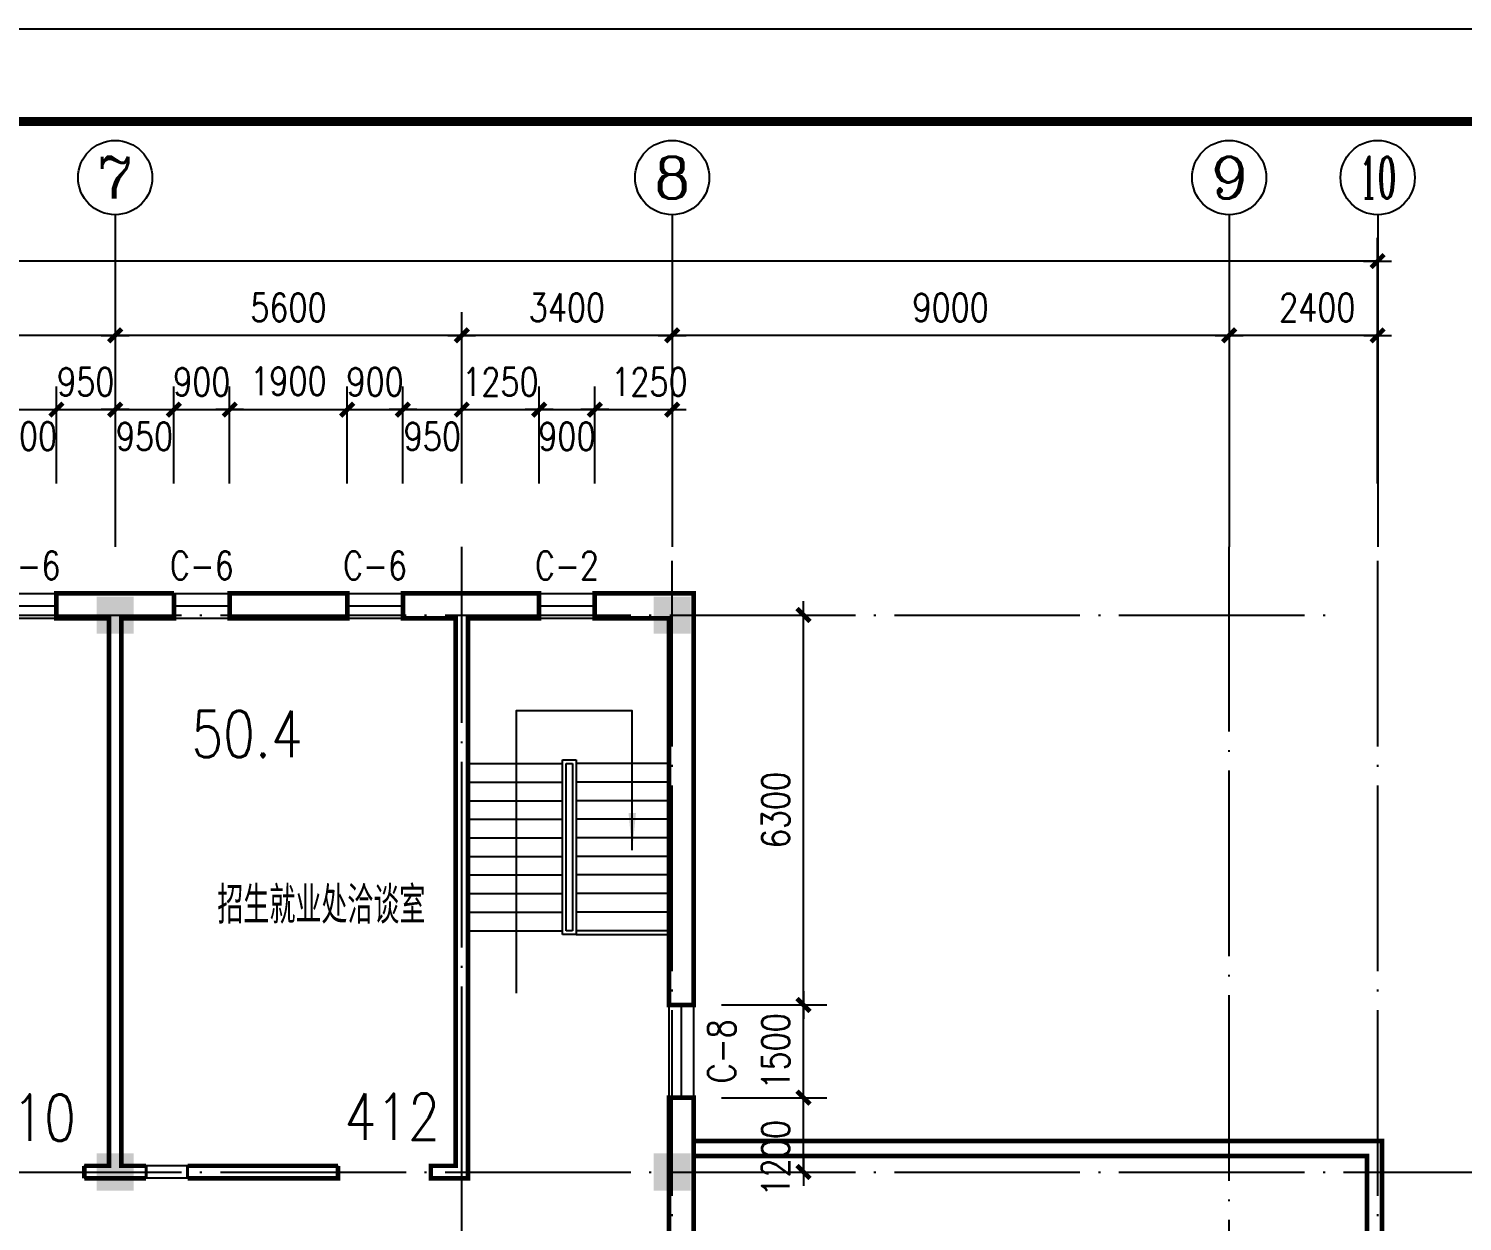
# Model space of a CAD drawing. Extents: x -55219 to 470149, y 494712 to 780039.
# Drawn here: x 415908 to 439073, y 663608 to 682881 of the extents above; entities that cross this region are included whole.
import ezdxf
from ezdxf.enums import TextEntityAlignment as Align

# ---------------------------------------------------------------- set-up
doc = ezdxf.new("R2010")
doc.units = 0
doc.header["$LTSCALE"] = 1500
doc.header["$MEASUREMENT"] = 0
doc.linetypes.add('DOTE', pattern=[2.42, 2, -0.2, 0.02, -0.2])
doc.layers.get('0').update_dxf_attribs({"linetype": 'CONTINUOUS'})
doc.layers.get('DEFPOINTS').update_dxf_attribs({"linetype": 'CONTINUOUS'})
for name, color, linetype in [('AXIS', 3, 'CONTINUOUS'), ('AXIS_TEXT', 7, 'CONTINUOUS'), ('COLUMN', 7, 'CONTINUOUS'), ('DOTE', 1, 'DOTE'), ('LVTRY', 6, 'CONTINUOUS'), ('PUB_DIM', 3, 'CONTINUOUS'), ('PUB_TEXT', 7, 'CONTINUOUS'), ('PUB_TITLE', 4, 'CONTINUOUS'), ('PUB_WALL', 255, 'CONTINUOUS'), ('STAIR', 2, 'CONTINUOUS'), ('WALL', 255, 'CONTINUOUS'), ('WINDOW', 2, 'CONTINUOUS'), ('WINDOW_TEXT', 7, 'CONTINUOUS')]:
    doc.layers.add(name, color=color, linetype=linetype)
doc.styles.add('_HZTXT', font='txt.shx', dxfattribs={"width": 0.8, "bigfont": 'hztxt.shx'})
doc.styles.add('_SIMPLEX', font='SIMPLEX.shx', dxfattribs={"width": 0.6})
doc.styles.add('COMPLEX', font='COMPLEX')
doc.styles.add('DIM_FONT', font='SIMPLEX.shx', dxfattribs={"width": 0.8})
doc.styles.add('SIMPLEX', font='SIMPLEX.SHX')
doc.dimstyles.new('AXIS150', dxfattribs={"dimscale": 1.5, "dimtxt": 300, "dimasz": 1, "dimexe": 250, "dimexo": 300, "dimgap": 150, "dimtad": 1, "dimdec": 0, "dimzin": 0, "dimdsep": 46, "dimtxsty": 'DIM_FONT', "dimblk": '_DIMX', "dimcen": 0.09, "dimse1": 1, "dimse2": 1, "dimclrt": 7, "dimadec": 0, "dimazin": 0, "dimtfac": 1, "dimtdec": 0, "dimtix": 1, "dimtmove": 2, "dimatfit": 3, "dimldrblk": '_DIMX', "dimfxl": 1, "dimtolj": 1, "dimtzin": 0, "dimarcsym": 0})
doc.dimstyles.new('DIMA150', dxfattribs={"dimscale": 1.5, "dimtxt": 300, "dimasz": 1, "dimexe": 250, "dimexo": 300, "dimgap": 150, "dimtad": 1, "dimdec": 0, "dimzin": 0, "dimdsep": 46, "dimtxsty": 'DIM_FONT', "dimblk": '_DIMX', "dimcen": 0.09, "dimse1": 1, "dimclrt": 7, "dimadec": 0, "dimazin": 0, "dimtfac": 1, "dimtdec": 0, "dimtix": 1, "dimtmove": 2, "dimatfit": 3, "dimldrblk": '_DIMX', "dimfxl": 1, "dimtolj": 1, "dimtzin": 0, "dimarcsym": 0})
doc.dimstyles.new('DIMB150', dxfattribs={"dimscale": 1.5, "dimtxt": 300, "dimasz": 1, "dimexe": 250, "dimexo": 300, "dimgap": 150, "dimtad": 1, "dimdec": 0, "dimzin": 0, "dimdsep": 46, "dimtxsty": 'DIM_FONT', "dimblk": '_DIMX', "dimcen": 0.09, "dimse2": 1, "dimclrt": 7, "dimadec": 0, "dimazin": 0, "dimtfac": 1, "dimtdec": 0, "dimtix": 1, "dimtmove": 2, "dimatfit": 3, "dimldrblk": '_DIMX', "dimfxl": 1, "dimtolj": 1, "dimtzin": 0, "dimarcsym": 0})
doc.dimstyles.new('DIMN150', dxfattribs={"dimscale": 1.5, "dimtxt": 300, "dimasz": 1, "dimexe": 250, "dimexo": 300, "dimgap": 150, "dimtad": 1, "dimdec": 0, "dimzin": 0, "dimdsep": 46, "dimtxsty": 'DIM_FONT', "dimblk": '_DIMX', "dimcen": 0.09, "dimclrt": 7, "dimadec": 0, "dimazin": 0, "dimtfac": 1, "dimtdec": 0, "dimtix": 1, "dimtmove": 2, "dimatfit": 3, "dimldrblk": '_DIMX', "dimfxl": 1, "dimtolj": 1, "dimtzin": 0, "dimarcsym": 0})

# ---------------------------------------------------------------- blocks, each defined once
blk = doc.blocks.new('_WBLK')
for p, q in [((-0.5, 0.5), (0.5, 0.5)), ((-0.5, 0), (0.5, 0)), ((-0.5, -0.5), (0.5, -0.5))]:
    blk.add_line(p, q)
at = {"layer": 'WINDOW_TEXT', "style": 'SIMPLEX', "flags": 9}
blk.add_attdef('A', text='', height=1, dxfattribs=at).set_placement((0, 1.5), align=Align.MIDDLE)
blk = doc.blocks.new('_FZH')
blk.add_solid([(0.5, 0.5), (0.5, -0.5), (-0.5, 0.5), (-0.5, -0.5)])
blk = doc.blocks.new('_ARROW')
blk.add_solid([(0, 0), (-1, 0.1), (-1, -0.1)])
blk = doc.blocks.new('_AXISO')
blk.add_circle((0, 0), 0.5)
at = {"layer": 'AXIS_TEXT', "style": 'COMPLEX', "width": 1.041667}
blk.add_attdef('A', text='', height=0.56, dxfattribs=at).set_placement((-0.25, -0.28), (0.25, -0.28), align=Align.FIT)
blk = doc.blocks.new('_DIMX')
blk.add_line((-150, 0), (150, 0))
at = {"const_width": 50}
blk.add_lwpolyline([(-70, -70), (70, 70)], dxfattribs=at)
blk = doc.blocks.new('*D149')
at = {"color": 0, "linetype": 'ByBlock'}
blk.add_line((417304, 677925), (408857, 677925), dxfattribs=at)
at = {"layer": 'DEFPOINTS', "color": 0, "linetype": 'ByBlock'}
for p in [(408855, 677925), (408855, 674506), (417305, 674506)]:
    blk.add_point(p, dxfattribs=at)
at = {"color": 0, "linetype": 'ByBlock', "xscale": 1.5, "yscale": 1.5, "zscale": 1.5, "rotation": 180}
blk.add_blockref('_DIMX', (408855, 677925), dxfattribs=at)
at = {"color": 0, "linetype": 'ByBlock', "xscale": 1.5, "yscale": 1.5, "zscale": 1.5}
blk.add_blockref('_DIMX', (417305, 677925), dxfattribs=at)
at = {"color": 7, "linetype": 'ByBlock', "insert": (412086, 678375), "char_height": 450, "attachment_point": 5, "style": 'DIM_FONT'}
blk.add_mtext('\\A1;8450', dxfattribs=at)
blk = doc.blocks.new('*D156')
at = {"color": 0, "linetype": 'ByBlock'}
blk.add_line((435304, 677925), (426307, 677925), dxfattribs=at)
at = {"layer": 'DEFPOINTS', "color": 0, "linetype": 'ByBlock'}
for p in [(426305, 677925), (426305, 674506), (435305, 674506)]:
    blk.add_point(p, dxfattribs=at)
at = {"color": 0, "linetype": 'ByBlock', "xscale": 1.5, "yscale": 1.5, "zscale": 1.5}
for p, rotation in [((426305, 677925), 179.9999999999993), ((435305, 677925), 359.9999999999993)]:
    blk.add_blockref('_DIMX', p, dxfattribs=dict(at, rotation=rotation))
at = {"color": 7, "linetype": 'ByBlock', "insert": (430805, 678375), "char_height": 450, "attachment_point": 5, "style": 'DIM_FONT'}
blk.add_mtext('\\A1;9000', dxfattribs=at)
blk = doc.blocks.new('*D157')
at = {"color": 0, "linetype": 'ByBlock'}
for p, q in [((422905, 676330), (422905, 678300)), ((426304, 677925), (422907, 677925))]:
    blk.add_line(p, q, dxfattribs=at)
at = {"layer": 'DEFPOINTS', "color": 0, "linetype": 'ByBlock'}
for p in [(422905, 677925), (422905, 675880), (426305, 675880)]:
    blk.add_point(p, dxfattribs=at)
at = {"color": 0, "linetype": 'ByBlock', "xscale": 1.5, "yscale": 1.5, "zscale": 1.5, "rotation": 180}
blk.add_blockref('_DIMX', (422905, 677925), dxfattribs=at)
at = {"color": 0, "linetype": 'ByBlock', "xscale": 1.5, "yscale": 1.5, "zscale": 1.5}
blk.add_blockref('_DIMX', (426305, 677925), dxfattribs=at)
at = {"color": 7, "linetype": 'ByBlock', "insert": (424605, 678375), "char_height": 450, "attachment_point": 5, "style": 'DIM_FONT'}
blk.add_mtext('\\A1;3400', dxfattribs=at)
blk = doc.blocks.new('*D158')
at = {"color": 0, "linetype": 'ByBlock'}
blk.add_line((437703, 677925), (435307, 677925), dxfattribs=at)
at = {"layer": 'DEFPOINTS', "color": 0, "linetype": 'ByBlock'}
for p in [(435305, 677925), (435305, 674506), (437705, 674506)]:
    blk.add_point(p, dxfattribs=at)
at = {"color": 0, "linetype": 'ByBlock', "xscale": 1.5, "yscale": 1.5, "zscale": 1.5}
for p, rotation in [((435305, 677925), 179.9999999999972), ((437705, 677925), 359.9999999999973)]:
    blk.add_blockref('_DIMX', p, dxfattribs=dict(at, rotation=rotation))
at = {"color": 7, "linetype": 'ByBlock', "insert": (436730, 678375), "char_height": 450, "attachment_point": 5, "style": 'DIM_FONT'}
blk.add_mtext('\\A1;2400', dxfattribs=at)
blk = doc.blocks.new('*D159')
at = {"color": 0, "linetype": 'ByBlock'}
for p, q in [((365204, 675533), (365204, 679500)), ((437703, 675533), (437703, 679500)), ((437702, 679125), (365205, 679125))]:
    blk.add_line(p, q, dxfattribs=at)
at = {"layer": 'DEFPOINTS', "color": 0, "linetype": 'ByBlock'}
for p in [(365204, 679125), (365204, 675083), (437703, 675083)]:
    blk.add_point(p, dxfattribs=at)
at = {"color": 0, "linetype": 'ByBlock', "xscale": 1.5, "yscale": 1.5, "zscale": 1.5}
for p, rotation in [((365204, 679125), 179.9999999999999), ((437703, 679125), 359.9999999999999)]:
    blk.add_blockref('_DIMX', p, dxfattribs=dict(at, rotation=rotation))
at = {"color": 7, "linetype": 'ByBlock', "insert": (401454, 679575), "char_height": 450, "attachment_point": 5, "style": 'DIM_FONT'}
blk.add_mtext('\\A1;72500', dxfattribs=at)
blk = doc.blocks.new('*D280')
at = {"color": 0, "linetype": 'ByBlock'}
for p, q in [((422905, 676330), (422905, 678300)), ((422904, 677925), (417307, 677925))]:
    blk.add_line(p, q, dxfattribs=at)
at = {"layer": 'DEFPOINTS', "color": 0, "linetype": 'ByBlock'}
for p in [(417305, 677925), (417305, 675880), (422905, 675880)]:
    blk.add_point(p, dxfattribs=at)
at = {"color": 0, "linetype": 'ByBlock', "xscale": 1.5, "yscale": 1.5, "zscale": 1.5, "rotation": 180}
blk.add_blockref('_DIMX', (417305, 677925), dxfattribs=at)
at = {"color": 0, "linetype": 'ByBlock', "xscale": 1.5, "yscale": 1.5, "zscale": 1.5}
blk.add_blockref('_DIMX', (422905, 677925), dxfattribs=at)
at = {"color": 7, "linetype": 'ByBlock', "insert": (420105, 678375), "char_height": 450, "attachment_point": 5, "style": 'DIM_FONT'}
blk.add_mtext('\\A1;5600', dxfattribs=at)
blk = doc.blocks.new('*D339')
at = {"color": 0, "linetype": 'ByBlock'}
for p, q in [((415455, 675533), (415455, 677100)), ((416355, 675533), (416355, 677100)), ((415457, 676725), (416354, 676725))]:
    blk.add_line(p, q, dxfattribs=at)
at = {"layer": 'DEFPOINTS', "color": 0, "linetype": 'ByBlock'}
for p in [(416355, 676725), (415455, 675083), (416355, 675083)]:
    blk.add_point(p, dxfattribs=at)
at = {"color": 0, "linetype": 'ByBlock', "xscale": 1.5, "yscale": 1.5, "zscale": 1.5, "rotation": 180}
blk.add_blockref('_DIMX', (415455, 676725), dxfattribs=at)
at = {"color": 0, "linetype": 'ByBlock', "xscale": 1.5, "yscale": 1.5, "zscale": 1.5}
blk.add_blockref('_DIMX', (416355, 676725), dxfattribs=at)
at = {"color": 7, "linetype": 'ByBlock', "insert": (415905, 676295), "char_height": 450, "attachment_point": 5, "style": 'DIM_FONT'}
blk.add_mtext('\\A1;900', dxfattribs=at)
blk = doc.blocks.new('*D340')
at = {"color": 0, "linetype": 'ByBlock'}
for p, q in [((416355, 675533), (416355, 677100)), ((416354, 676725), (416352, 676725)), ((416355, 676725), (417305, 676725)), ((417307, 676725), (417308, 676725))]:
    blk.add_line(p, q, dxfattribs=at)
at = {"layer": 'DEFPOINTS', "color": 0, "linetype": 'ByBlock'}
for p in [(417305, 676725), (416355, 675083), (417305, 675083)]:
    blk.add_point(p, dxfattribs=at)
at = {"color": 0, "linetype": 'ByBlock', "xscale": 1.5, "yscale": 1.5, "zscale": 1.5}
blk.add_blockref('_DIMX', (416355, 676725), dxfattribs=at)
at = {"color": 0, "linetype": 'ByBlock', "xscale": 1.5, "yscale": 1.5, "zscale": 1.5, "rotation": 180}
blk.add_blockref('_DIMX', (417305, 676725), dxfattribs=at)
at = {"color": 7, "linetype": 'ByBlock', "insert": (416830, 677175), "char_height": 450, "attachment_point": 5, "style": 'DIM_FONT'}
blk.add_mtext('\\A1;950', dxfattribs=at)
blk = doc.blocks.new('*D341')
at = {"color": 0, "linetype": 'ByBlock'}
for p, q in [((418255, 675533), (418255, 677100)), ((417307, 676725), (418254, 676725))]:
    blk.add_line(p, q, dxfattribs=at)
at = {"layer": 'DEFPOINTS', "color": 0, "linetype": 'ByBlock'}
for p in [(418255, 676725), (417305, 675083), (418255, 675083)]:
    blk.add_point(p, dxfattribs=at)
at = {"color": 0, "linetype": 'ByBlock', "xscale": 1.5, "yscale": 1.5, "zscale": 1.5, "rotation": 180}
blk.add_blockref('_DIMX', (417305, 676725), dxfattribs=at)
at = {"color": 0, "linetype": 'ByBlock', "xscale": 1.5, "yscale": 1.5, "zscale": 1.5}
blk.add_blockref('_DIMX', (418255, 676725), dxfattribs=at)
at = {"color": 7, "linetype": 'ByBlock', "insert": (417780, 676293), "char_height": 450, "attachment_point": 5, "style": 'DIM_FONT'}
blk.add_mtext('\\A1;950', dxfattribs=at)
blk = doc.blocks.new('*D342')
at = {"color": 0, "linetype": 'ByBlock'}
for p, q in [((418255, 675533), (418255, 677100)), ((419155, 675533), (419155, 677100)), ((418254, 676725), (418252, 676725)), ((418255, 676725), (419155, 676725)), ((419157, 676725), (419158, 676725))]:
    blk.add_line(p, q, dxfattribs=at)
at = {"layer": 'DEFPOINTS', "color": 0, "linetype": 'ByBlock'}
for p in [(419155, 676725), (418255, 675083), (419155, 675083)]:
    blk.add_point(p, dxfattribs=at)
at = {"color": 0, "linetype": 'ByBlock', "xscale": 1.5, "yscale": 1.5, "zscale": 1.5}
blk.add_blockref('_DIMX', (418255, 676725), dxfattribs=at)
at = {"color": 0, "linetype": 'ByBlock', "xscale": 1.5, "yscale": 1.5, "zscale": 1.5, "rotation": 180}
blk.add_blockref('_DIMX', (419155, 676725), dxfattribs=at)
at = {"color": 7, "linetype": 'ByBlock', "insert": (418705, 677175), "char_height": 450, "attachment_point": 5, "style": 'DIM_FONT'}
blk.add_mtext('\\A1;900', dxfattribs=at)
blk = doc.blocks.new('*D343')
at = {"color": 0, "linetype": 'ByBlock'}
for p, q in [((419155, 675533), (419155, 677100)), ((421055, 675533), (421055, 677100)), ((419157, 676725), (421054, 676725))]:
    blk.add_line(p, q, dxfattribs=at)
at = {"layer": 'DEFPOINTS', "color": 0, "linetype": 'ByBlock'}
for p in [(421055, 676725), (419155, 675083), (421055, 675083)]:
    blk.add_point(p, dxfattribs=at)
at = {"color": 0, "linetype": 'ByBlock', "xscale": 1.5, "yscale": 1.5, "zscale": 1.5, "rotation": 180}
blk.add_blockref('_DIMX', (419155, 676725), dxfattribs=at)
at = {"color": 0, "linetype": 'ByBlock', "xscale": 1.5, "yscale": 1.5, "zscale": 1.5}
blk.add_blockref('_DIMX', (421055, 676725), dxfattribs=at)
at = {"color": 7, "linetype": 'ByBlock', "insert": (420105, 677184), "char_height": 450, "attachment_point": 5, "style": 'DIM_FONT'}
blk.add_mtext('\\A1;1900', dxfattribs=at)
blk = doc.blocks.new('*D344')
at = {"color": 0, "linetype": 'ByBlock'}
for p, q in [((421055, 675533), (421055, 677100)), ((421955, 675533), (421955, 677100)), ((421054, 676725), (421052, 676725)), ((421055, 676725), (421955, 676725)), ((421957, 676725), (421958, 676725))]:
    blk.add_line(p, q, dxfattribs=at)
at = {"layer": 'DEFPOINTS', "color": 0, "linetype": 'ByBlock'}
for p in [(421955, 676725), (421055, 675083), (421955, 675083)]:
    blk.add_point(p, dxfattribs=at)
at = {"color": 0, "linetype": 'ByBlock', "xscale": 1.5, "yscale": 1.5, "zscale": 1.5}
blk.add_blockref('_DIMX', (421055, 676725), dxfattribs=at)
at = {"color": 0, "linetype": 'ByBlock', "xscale": 1.5, "yscale": 1.5, "zscale": 1.5, "rotation": 180}
blk.add_blockref('_DIMX', (421955, 676725), dxfattribs=at)
at = {"color": 7, "linetype": 'ByBlock', "insert": (421505, 677175), "char_height": 450, "attachment_point": 5, "style": 'DIM_FONT'}
blk.add_mtext('\\A1;900', dxfattribs=at)
blk = doc.blocks.new('*D345')
at = {"color": 0, "linetype": 'ByBlock'}
for p, q in [((421955, 675533), (421955, 677100)), ((422905, 675533), (422905, 677100)), ((421957, 676725), (422904, 676725))]:
    blk.add_line(p, q, dxfattribs=at)
at = {"layer": 'DEFPOINTS', "color": 0, "linetype": 'ByBlock'}
for p in [(422905, 676725), (421955, 675083), (422905, 675083)]:
    blk.add_point(p, dxfattribs=at)
at = {"color": 0, "linetype": 'ByBlock', "xscale": 1.5, "yscale": 1.5, "zscale": 1.5, "rotation": 180}
blk.add_blockref('_DIMX', (421955, 676725), dxfattribs=at)
at = {"color": 0, "linetype": 'ByBlock', "xscale": 1.5, "yscale": 1.5, "zscale": 1.5}
blk.add_blockref('_DIMX', (422905, 676725), dxfattribs=at)
at = {"color": 7, "linetype": 'ByBlock', "insert": (422430, 676293), "char_height": 450, "attachment_point": 5, "style": 'DIM_FONT'}
blk.add_mtext('\\A1;950', dxfattribs=at)
blk = doc.blocks.new('*D346')
at = {"color": 0, "linetype": 'ByBlock'}
for p, q in [((422905, 675533), (422905, 677100)), ((424155, 675533), (424155, 677100)), ((422904, 676725), (422902, 676725)), ((422905, 676725), (424155, 676725)), ((424157, 676725), (424158, 676725))]:
    blk.add_line(p, q, dxfattribs=at)
at = {"layer": 'DEFPOINTS', "color": 0, "linetype": 'ByBlock'}
for p in [(424155, 676725), (422905, 675083), (424155, 675083)]:
    blk.add_point(p, dxfattribs=at)
at = {"color": 0, "linetype": 'ByBlock', "xscale": 1.5, "yscale": 1.5, "zscale": 1.5}
blk.add_blockref('_DIMX', (422905, 676725), dxfattribs=at)
at = {"color": 0, "linetype": 'ByBlock', "xscale": 1.5, "yscale": 1.5, "zscale": 1.5, "rotation": 180}
blk.add_blockref('_DIMX', (424155, 676725), dxfattribs=at)
at = {"color": 7, "linetype": 'ByBlock', "insert": (423530, 677175), "char_height": 450, "attachment_point": 5, "style": 'DIM_FONT'}
blk.add_mtext('\\A1;1250', dxfattribs=at)
blk = doc.blocks.new('*D347')
at = {"color": 0, "linetype": 'ByBlock'}
for p, q in [((424155, 675533), (424155, 677100)), ((425055, 675533), (425055, 677100)), ((424157, 676725), (425054, 676725))]:
    blk.add_line(p, q, dxfattribs=at)
at = {"layer": 'DEFPOINTS', "color": 0, "linetype": 'ByBlock'}
for p in [(425055, 676725), (424155, 675083), (425055, 675083)]:
    blk.add_point(p, dxfattribs=at)
at = {"color": 0, "linetype": 'ByBlock', "xscale": 1.5, "yscale": 1.5, "zscale": 1.5, "rotation": 180}
blk.add_blockref('_DIMX', (424155, 676725), dxfattribs=at)
at = {"color": 0, "linetype": 'ByBlock', "xscale": 1.5, "yscale": 1.5, "zscale": 1.5}
blk.add_blockref('_DIMX', (425055, 676725), dxfattribs=at)
at = {"color": 7, "linetype": 'ByBlock', "insert": (424605, 676293), "char_height": 450, "attachment_point": 5, "style": 'DIM_FONT'}
blk.add_mtext('\\A1;900', dxfattribs=at)
blk = doc.blocks.new('*D348')
at = {"color": 0, "linetype": 'ByBlock'}
for p, q in [((425055, 675533), (425055, 677100)), ((425057, 676725), (426304, 676725))]:
    blk.add_line(p, q, dxfattribs=at)
at = {"layer": 'DEFPOINTS', "color": 0, "linetype": 'ByBlock'}
for p in [(426305, 676725), (425055, 675083), (426305, 675083)]:
    blk.add_point(p, dxfattribs=at)
at = {"color": 0, "linetype": 'ByBlock', "xscale": 1.5, "yscale": 1.5, "zscale": 1.5, "rotation": 180}
blk.add_blockref('_DIMX', (425055, 676725), dxfattribs=at)
at = {"color": 0, "linetype": 'ByBlock', "xscale": 1.5, "yscale": 1.5, "zscale": 1.5}
blk.add_blockref('_DIMX', (426305, 676725), dxfattribs=at)
at = {"color": 7, "linetype": 'ByBlock', "insert": (425938, 677175), "char_height": 450, "attachment_point": 5, "style": 'DIM_FONT'}
blk.add_mtext('\\A1;1250', dxfattribs=at)
blk = doc.blocks.new('*D349')
at = {"color": 0, "linetype": 'ByBlock'}
for p, q in [((427105, 665605), (428803, 665605)), ((428428, 664406), (428428, 665603))]:
    blk.add_line(p, q, dxfattribs=at)
at = {"layer": 'DEFPOINTS', "color": 0, "linetype": 'ByBlock'}
for p in [(426655, 665605), (428428, 665605), (426655, 664405)]:
    blk.add_point(p, dxfattribs=at)
at = {"color": 0, "linetype": 'ByBlock', "xscale": 1.5, "yscale": 1.5, "zscale": 1.5}
for p, rotation in [((428428, 665605), 90), ((428428, 664405), 270)]:
    blk.add_blockref('_DIMX', p, dxfattribs=dict(at, rotation=rotation))
at = {"color": 7, "linetype": 'ByBlock', "insert": (427978, 664628), "char_height": 450, "attachment_point": 5, "rotation": 90, "style": 'DIM_FONT'}
blk.add_mtext('\\A1;1200', dxfattribs=at)
blk = doc.blocks.new('*D350')
at = {"color": 0, "linetype": 'ByBlock'}
for p, q in [((427105, 667105), (428803, 667105)), ((428428, 667106), (428428, 667108)), ((428428, 665605), (428428, 667105)), ((427105, 665605), (428803, 665605)), ((428428, 665603), (428428, 665602))]:
    blk.add_line(p, q, dxfattribs=at)
at = {"layer": 'DEFPOINTS', "color": 0, "linetype": 'ByBlock'}
for p in [(426655, 667105), (428428, 667105), (426655, 665605)]:
    blk.add_point(p, dxfattribs=at)
at = {"color": 0, "linetype": 'ByBlock', "xscale": 1.5, "yscale": 1.5, "zscale": 1.5}
for p, rotation in [((428428, 667105), 270), ((428428, 665605), 90)]:
    blk.add_blockref('_DIMX', p, dxfattribs=dict(at, rotation=rotation))
at = {"color": 7, "linetype": 'ByBlock', "insert": (427978, 666355), "char_height": 450, "attachment_point": 5, "rotation": 90, "style": 'DIM_FONT'}
blk.add_mtext('\\A1;1500', dxfattribs=at)
blk = doc.blocks.new('*D351')
at = {"color": 0, "linetype": 'ByBlock'}
for p, q in [((428428, 667106), (428428, 673403)), ((427105, 667105), (428803, 667105))]:
    blk.add_line(p, q, dxfattribs=at)
at = {"layer": 'DEFPOINTS', "color": 0, "linetype": 'ByBlock'}
for p in [(426655, 673405), (428428, 673405), (426655, 667105)]:
    blk.add_point(p, dxfattribs=at)
at = {"color": 0, "linetype": 'ByBlock', "xscale": 1.5, "yscale": 1.5, "zscale": 1.5}
for p, rotation in [((428428, 673405), 90), ((428428, 667105), 270)]:
    blk.add_blockref('_DIMX', p, dxfattribs=dict(at, rotation=rotation))
at = {"color": 7, "linetype": 'ByBlock', "insert": (427978, 670255), "char_height": 450, "attachment_point": 5, "rotation": 90, "style": 'DIM_FONT'}
blk.add_mtext('\\A1;6300', dxfattribs=at)

msp = doc.modelspace()

# ---------------------------------------------------------------- linework, layer by layer
at = {"layer": 'AXIS'}
for p, q in [((417305.2, 679874.8), (417305.2, 674505.6)), ((426305.2, 679874.8), (426305.2, 674505.6)), ((435305.2, 679874.8), (435305.2, 674505.6)), ((437705, 679874.8), (437705, 674505.6))]:
    msp.add_line(p, q, dxfattribs=at)
at = {"layer": 'DOTE'}
for p, q in [((422905.2, 664404.9), (422905.2, 674505.6)), ((426305.2, 605943), (426305.2, 674505.6)), ((435305.2, 606183.3), (435305.2, 674505.6)), ((437705, 605943), (437705, 674505.6)), ((364555.2, 673404.9), (436905.2, 673404.9)), ((364555.2, 664404.9), (444227.5, 664404.9)), ((422905.2, 655404.9), (422905.2, 664404.9))]:
    msp.add_line(p, q, dxfattribs=at)
at = {"layer": 'LVTRY'}
msp.add_line((424753.8, 668244.9), (426255.2, 668244.9), dxfattribs=at)
at = {"layer": 'LVTRY', "const_width": 50}
for points in [[(417805.2, 664504.9), (417805.2, 664304.9)], [(418475.2, 664304.9), (418475.2, 664504.9)]]:
    msp.add_lwpolyline(points, dxfattribs=at)
at = {"layer": 'PUB_DIM'}
msp.add_lwpolyline([(425660.2, 669604.3), (425660.2, 671856.5), (423782.8, 671856.5), (423782.8, 667294)], dxfattribs=at)
at = {"layer": 'PUB_TITLE'}
msp.add_lwpolyline([(343999.3, 593781.4), (343999.3, 682881.4), (470149.3, 682881.4), (470149.3, 593781.4)], close=True, dxfattribs=at)
at = {"layer": 'PUB_TITLE', "const_width": 150}
msp.add_lwpolyline([(347749.3, 595281.4), (468649.3, 595281.4), (468649.3, 681381.4), (347749.3, 681381.4)], close=True, dxfattribs=at)
at = {"layer": 'PUB_WALL', "const_width": 75}
for points in [[(418255.2, 673754.9), (416355.2, 673754.9), (416355.2, 673354.9), (417205.2, 673354.9), (417205.2, 664504.9), (416805.5, 664504.9)], [(418255.2, 673754.9), (418255.2, 673354.9), (417405.2, 673354.9), (417405.2, 664504.9), (417805.2, 664504.9)], [(422405.7, 664504.9), (422805.2, 664504.9), (422805.2, 673354.9), (421955.2, 673354.9), (421955.2, 673754.9), (424155.2, 673754.9), (424155.2, 673354.9), (423005.2, 673354.9), (423005.2, 664304.9), (422405.7, 664304.9), (422405.7, 664504.9)], [(424105.2, 655454.9), (424105.2, 655054.9), (426655.2, 655054.9), (426655.2, 665604.9), (426255.2, 665604.9), (426255.2, 664504.9), (426255.2, 662104.9), (423805.2, 662104.9), (423805.2, 661904.9), (426255.2, 661904.9)], [(437773, 623778.6), (437773, 664904.9), (426655.2, 664904.9)], [(437533, 623878), (437533, 664664.9), (426655.2, 664664.9)], [(416805.5, 664504.9), (416805.5, 664304.9)], [(420905.7, 664504.9), (420905.7, 664304.9), (418475.2, 664304.9)], [(418475.2, 664504.9), (420905.7, 664504.9)], [(417805.2, 664304.9), (416805.5, 664304.9)]]:
    msp.add_lwpolyline(points, dxfattribs=at)
for points in [[(419155.2, 673754.9), (421055.2, 673754.9), (421055.2, 673354.9), (419155.2, 673354.9)], [(426655.2, 667104.9), (426655.2, 673754.9), (425055.2, 673754.9), (425055.2, 673354.9), (426255.2, 673354.9), (426255.2, 667104.9)]]:
    msp.add_lwpolyline(points, close=True, dxfattribs=at)
at = {"layer": 'STAIR'}
for p, q in [((423005.2, 669304.9), (423005.2, 672004.9)), ((426255.2, 672004.9), (426255.2, 671704.9)), ((426255.2, 671589.5), (426255.2, 669304.9)), ((423005.2, 671004.9), (424533.8, 671004.9)), ((424533.8, 671064.9), (424753.8, 671064.9)), ((424533.8, 668244.9), (424533.8, 671064.9)), ((424593.8, 671004.9), (424693.8, 671004.9)), ((424593.8, 668304.9), (424593.8, 671004.9)), ((424693.8, 671004.9), (424693.8, 668304.9)), ((424753.8, 671064.9), (424753.8, 669844.7)), ((426255.2, 671004.9), (424753.8, 671004.9)), ((423005.2, 670704.9), (424533.8, 670704.9)), ((426255.2, 670704.9), (424753.8, 670704.9)), ((423005.2, 670404.9), (424533.8, 670404.9)), ((426255.2, 670404.9), (424753.8, 670404.9)), ((423005.2, 670104.9), (424533.8, 670104.9)), ((426255.2, 670104.9), (424753.8, 670104.9)), ((424753.8, 670104.9), (424753.8, 668244.9)), ((423005.2, 669804.9), (424533.8, 669804.9)), ((426255.2, 669804.9), (424753.8, 669804.9)), ((423005.2, 669504.9), (424533.8, 669504.9)), ((426255.2, 669504.9), (424753.8, 669504.9)), ((423005.2, 669204.9), (424533.8, 669204.9)), ((426255.2, 669204.9), (424753.8, 669204.9)), ((423005.2, 668904.9), (424533.8, 668904.9)), ((426255.2, 668904.9), (424753.8, 668904.9)), ((423005.2, 668604.9), (424533.8, 668604.9)), ((426255.2, 668604.9), (424753.8, 668604.9)), ((423005.2, 668304.9), (424533.8, 668304.9)), ((424753.8, 668244.9), (424533.8, 668244.9)), ((424693.8, 668304.9), (424593.8, 668304.9)), ((426255.2, 668304.9), (424753.8, 668304.9))]:
    msp.add_line(p, q, dxfattribs=at)
at = {"layer": 'WALL'}
for p, q in [((416355.2, 673754.9), (416355.2, 673354.9)), ((416355.2, 673754.9), (418255.2, 673754.9)), ((418255.2, 673754.9), (418255.2, 673354.9)), ((419155.2, 673754.9), (421055.2, 673754.9)), ((419155.2, 673754.9), (419155.2, 673354.9)), ((421055.2, 673754.9), (421055.2, 673354.9)), ((421955.2, 673754.9), (424155.2, 673754.9)), ((421955.2, 673754.9), (421955.2, 673354.9)), ((424155.2, 673754.9), (424155.2, 673354.9)), ((425055.2, 673754.9), (425055.2, 673354.9)), ((425055.2, 673754.9), (426655.2, 673754.9)), ((426655.2, 673754.9), (426655.2, 667104.9)), ((416355.2, 673354.9), (417205.2, 673354.9)), ((417205.2, 673354.9), (417205.2, 664504.9)), ((417405.2, 673354.9), (418255.2, 673354.9)), ((417405.2, 673354.9), (417405.2, 664504.9)), ((419155.2, 673354.9), (421055.2, 673354.9)), ((421955.2, 673354.9), (422805.2, 673354.9)), ((422805.2, 673354.9), (422805.2, 664504.9)), ((423005.2, 673354.9), (424155.2, 673354.9)), ((423005.2, 673354.9), (423005.2, 664304.9)), ((425055.2, 673354.9), (426255.2, 673354.9)), ((426255.2, 673354.9), (426255.2, 667104.9)), ((426655.2, 667104.9), (426255.2, 667104.9)), ((426655.2, 665604.9), (426255.2, 665604.9)), ((426255.2, 665604.9), (426255.2, 664504.9)), ((426655.2, 655054.9), (426655.2, 665604.9)), ((437773, 664904.9), (426655.2, 664904.9)), ((437773, 623778.6), (437773, 664904.9)), ((416805.5, 664504.9), (416805.5, 664304.9)), ((417205.2, 664504.9), (416805.5, 664504.9)), ((420905.7, 664504.9), (417405.2, 664504.9)), ((420905.7, 664504.9), (420905.7, 664304.9)), ((422805.2, 664504.9), (422405.7, 664504.9)), ((422405.7, 664504.9), (422405.7, 664304.9)), ((426255.2, 662104.9), (426255.2, 664504.9)), ((420905.7, 664304.9), (416805.5, 664304.9)), ((423005.2, 664304.9), (422405.7, 664304.9))]:
    msp.add_line(p, q, dxfattribs=at)

# ---------------------------------------------------------------- block references
at = {"layer": 'AXIS'}
ref = msp.add_blockref('_AXISO', (417305.2, 680474.8), dxfattribs=dict(at, xscale=1200, yscale=1200, zscale=1200))
ref.add_attrib('A', '7', dxfattribs={"layer": 'AXIS_TEXT', "height": 672, "rotation": 360, "style": 'COMPLEX', "width": 1.339286}).set_placement((417005.2, 680138.8), (417605.2, 680138.8), align=Align.FIT)
ref = msp.add_blockref('_AXISO', (426305.2, 680474.8), dxfattribs=dict(at, xscale=1200, yscale=1200, zscale=1200))
ref.add_attrib('A', '8', dxfattribs={"layer": 'AXIS_TEXT', "height": 672, "style": 'COMPLEX', "width": 1.339286}).set_placement((426005.2, 680138.8), (426605.2, 680138.8), align=Align.FIT)
ref = msp.add_blockref('_AXISO', (435305.2, 680474.8), dxfattribs=dict(at, xscale=1200, yscale=1200, zscale=1200))
ref.add_attrib('A', '9', dxfattribs={"layer": 'AXIS_TEXT', "height": 672, "style": 'COMPLEX', "width": 1.339286}).set_placement((435005.2, 680138.8), (435605.2, 680138.8), align=Align.FIT)
ref = msp.add_blockref('_AXISO', (437705, 680474.8), dxfattribs=dict(at, xscale=1200, yscale=1200, zscale=1200))
ref.add_attrib('A', '10', dxfattribs={"layer": 'AXIS_TEXT', "height": 672, "style": 'COMPLEX', "width": 0.646552}).set_placement((437405, 680138.8), (438005, 680138.8), align=Align.FIT)
at = {"layer": 'COLUMN', "xscale": 600, "yscale": 600, "zscale": 600}
for p in [(417305.2, 673404.9), (426305.2, 673404.9), (417305.2, 664404.9), (426305.2, 664404.9)]:
    msp.add_blockref('_FZH', p, dxfattribs=at)
at = {"layer": 'PUB_DIM', "xscale": 600, "yscale": 600, "zscale": 600, "rotation": 270}
msp.add_blockref('_ARROW', (425660.2, 669604.3), dxfattribs=at)
at = {"layer": 'WINDOW'}
ref = msp.add_blockref('_WBLK', (415905.2, 673554.9), dxfattribs=dict(at, xscale=900, yscale=400, zscale=900))
ref.add_attrib('A', 'C-6', dxfattribs={"layer": 'WINDOW_TEXT', "height": 450, "style": '_SIMPLEX', "width": 0.8, "flags": 8}).set_placement((415905.2, 674204.9), align=Align.MIDDLE)
ref = msp.add_blockref('_WBLK', (418705.2, 673554.9), dxfattribs=dict(at, xscale=900, yscale=399.9999999998836, zscale=900))
ref.add_attrib('A', 'C-6', dxfattribs={"layer": 'WINDOW_TEXT', "height": 450, "style": '_SIMPLEX', "width": 0.8, "flags": 8}).set_placement((418705.2, 674204.9), align=Align.MIDDLE)
ref = msp.add_blockref('_WBLK', (421505.2, 673554.9), dxfattribs=dict(at, xscale=900, yscale=400.0000000000582, zscale=900))
ref.add_attrib('A', 'C-6', dxfattribs={"layer": 'WINDOW_TEXT', "height": 450, "style": '_SIMPLEX', "width": 0.8, "flags": 8}).set_placement((421505.2, 674204.9), align=Align.MIDDLE)
ref = msp.add_blockref('_WBLK', (424605.2, 673554.9), dxfattribs=dict(at, xscale=900, yscale=399.9999999999417, zscale=900))
ref.add_attrib('A', 'C-2', dxfattribs={"layer": 'WINDOW_TEXT', "height": 450, "style": '_SIMPLEX', "width": 0.8, "flags": 8}).set_placement((424605.2, 674204.9), align=Align.MIDDLE)
ref = msp.add_blockref('_WBLK', (426455.2, 666354.9), dxfattribs=dict(at, xscale=1500, yscale=400, zscale=1500, rotation=89.99999999999999))
ref.add_attrib('A', 'C-8', dxfattribs={"layer": 'WINDOW_TEXT', "height": 450, "rotation": 90, "style": '_SIMPLEX', "width": 0.8, "flags": 8}).set_placement((427105.2, 666354.9), align=Align.MIDDLE)

# ---------------------------------------------------------------- texts
at = {"layer": 'LVTRY', "color": 0, "char_height": 750, "attachment_point": 1, "style": 'DIM_FONT'}
for s, insert, width in [('50.4', (418536, 671857.3), 3432.079), ('410', (415126.6, 665658), 2156.339), ('412', (421008.7, 665673.6), 1275.924)]:
    msp.add_mtext(s, dxfattribs=dict(at, insert=insert, width=width))
at = {"layer": 'PUB_TEXT', "style": '_HZTXT', "width": 0.7}
msp.add_text('招生就业处洽谈室', height=600, dxfattribs=at).set_placement((418957, 668418.2))

# ---------------------------------------------------------------- dimensions: what is measured, and where the dimension line sits
at = {"layer": 'AXIS'}
dim = msp.add_linear_dim(base=(408855.2, 677924.8), p1=(417305.2, 674505.6), p2=(408855.2, 674505.6), dimstyle='AXIS150', dxfattribs=at)
dim.commit()
dim.dimension.update_dxf_attribs({"geometry": '*D149', "text_midpoint": (412086.5, 678374.8), "dimtype": 160})
for base, p1, p2, dimstyle, picture, middle in [((417305.2, 677924.8), (422905.2, 675879.8), (417305.2, 675879.8), 'DIMB150', '*D280', (420105.2, 678374.8)), ((422905.2, 677924.8), (426305.2, 675879.8), (422905.2, 675879.8), 'DIMA150', '*D157', (424605.2, 678374.8))]:
    dim = msp.add_linear_dim(base=base, p1=p1, p2=p2, dimstyle=dimstyle, dxfattribs=at)
    dim.commit()
    dim.dimension.update_dxf_attribs({"geometry": picture, "text_midpoint": middle})
for base, p1, p2, picture, middle in [((426305.2, 677924.8), (435305.2, 674505.6), (426305.2, 674505.6), '*D156', (430805.2, 678374.8)), ((435305.2, 677924.8), (437705, 674505.6), (435305.2, 674505.6), '*D158', (436730.1, 678374.8))]:
    dim = msp.add_linear_dim(base=base, p1=p1, p2=p2, angle=180, dimstyle='AXIS150', dxfattribs=at)
    dim.commit()
    dim.dimension.update_dxf_attribs({"geometry": picture, "text_midpoint": middle, "dimtype": 161})
at = {"layer": 'PUB_DIM'}
for p1, p2, distance, dimstyle, picture, middle in [((437703.5, 675082.8), (365203.7, 675082.8), -4041.9, 'DIMN150', '*D159', (401453.6, 679574.8)), ((416355.2, 675082.8), (417305.2, 675082.8), 1641.9, 'DIMB150', '*D340', (416830.2, 677174.8)), ((418255.2, 675082.8), (419155.2, 675082.8), 1641.9, 'DIMN150', '*D342', (418705.2, 677174.8)), ((421055.2, 675082.8), (421955.2, 675082.8), 1641.9, 'DIMN150', '*D344', (421505.2, 677174.8)), ((422905.2, 675082.8), (424155.2, 675082.8), 1641.9, 'DIMN150', '*D346', (423530.2, 677174.8)), ((426655.2, 667104.9), (426655.2, 673404.9), -1772.5, 'DIMB150', '*D351', (427977.7, 670254.9)), ((426655.2, 665604.9), (426655.2, 667104.9), -1772.5, 'DIMN150', '*D350', (427977.7, 666354.9))]:
    dim = msp.add_aligned_dim(p1=p1, p2=p2, distance=distance, dimstyle=dimstyle, dxfattribs=at)
    dim.commit()
    dim.dimension.update_dxf_attribs({"geometry": picture, "text_midpoint": middle})
for base, p1, p2, angle, dimstyle, picture, middle in [((421055.2, 676724.8), (419155.2, 675082.8), (421055.2, 675082.8), 0, 'DIMN150', '*D343', (420105.2, 677184.2)), ((426305.2, 676724.8), (425055.2, 675082.8), (426305.2, 675082.8), 0, 'DIMB150', '*D348', (425938.2, 677174.8)), ((416355.2, 676724.8), (415455.2, 675082.8), (416355.2, 675082.8), 360, 'DIMN150', '*D339', (415905.2, 676294.7)), ((418255.2, 676724.8), (417305.2, 675082.8), (418255.2, 675082.8), 360, 'DIMA150', '*D341', (417780.2, 676292.8)), ((422905.2, 676724.8), (421955.2, 675082.8), (422905.2, 675082.8), 0, 'DIMN150', '*D345', (422430.2, 676292.8)), ((425055.2, 676724.8), (424155.2, 675082.8), (425055.2, 675082.8), 360, 'DIMN150', '*D347', (424605.2, 676292.8)), ((428427.7, 665604.9), (426655.2, 664404.9), (426655.2, 665604.9), 90, 'DIMA150', '*D349', (427977.7, 664627.8))]:
    dim = msp.add_linear_dim(base=base, p1=p1, p2=p2, angle=angle, dimstyle=dimstyle, dxfattribs=at)
    dim.commit()
    dim.dimension.update_dxf_attribs({"geometry": picture, "text_midpoint": middle, "dimtype": 161})

doc.saveas('drawing.dxf')
